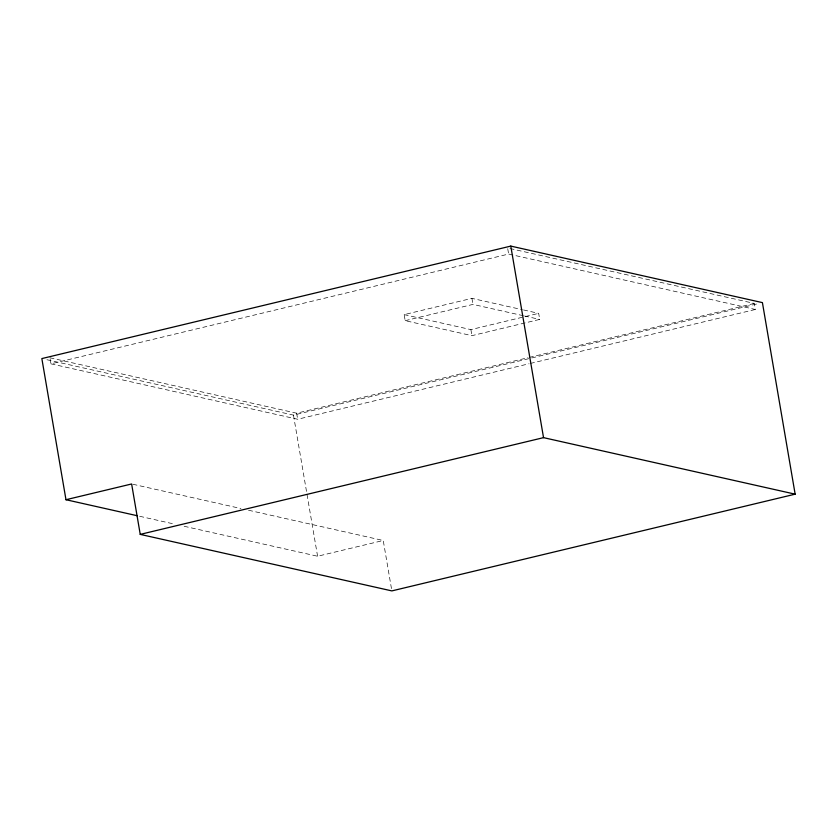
<?xml version="1.0" encoding="UTF-8"?>
<svg xmlns="http://www.w3.org/2000/svg" width="837" height="837" viewBox="0 0 837 837"><rect width="100%" height="100%" fill="white"/><g stroke="black" fill="none" stroke-linecap="round" stroke-linejoin="round"><path stroke-width="0.63" stroke-dasharray="4.18 3.14" d="M50.126 359L50.952 363.833L508.645 254.05L755.372 309.47L754.336 303.423L507.609 248.003L508.645 254.05M523.564 309.962L538.672 313.352L539.708 319.399L471.932 335.658L405.181 320.665L404.145 314.618L471.922 298.359L522.298 309.68M405.181 320.665L472.957 304.406L523.334 315.727M404.145 314.618L470.896 329.611L538.672 313.352M49.917 357.786L296.643 413.206L528.032 357.702M529.308 357.399L754.336 303.423M46.935 359.732L293.463 415.11L758.594 303.538M50.952 363.833L297.679 419.253L529.068 363.75M530.344 363.446L755.372 309.47M184.161 526.274L317.589 556.239L383.241 540.493L391.643 589.635M524.59 316.009L539.708 319.399M132.895 484.257L240.91 508.519M248.537 510.235L383.241 540.493M139.685 516.283L175.257 524.276M471.922 298.359L472.957 304.406M470.896 329.611L471.932 335.658M296.643 413.206L297.679 419.253M293.463 415.11L317.589 556.239"/><path stroke-width="1.26" d="M65.977 499.72L131.629 483.974L140.239 534.383L391.862 590.901L795.15 494.165L762.413 302.617L510.79 246.099L41.85 358.581L65.977 499.72L137.142 515.707M140.239 534.383L543.537 437.646L795.15 494.165M510.79 246.099L543.537 437.646"/></g></svg>
